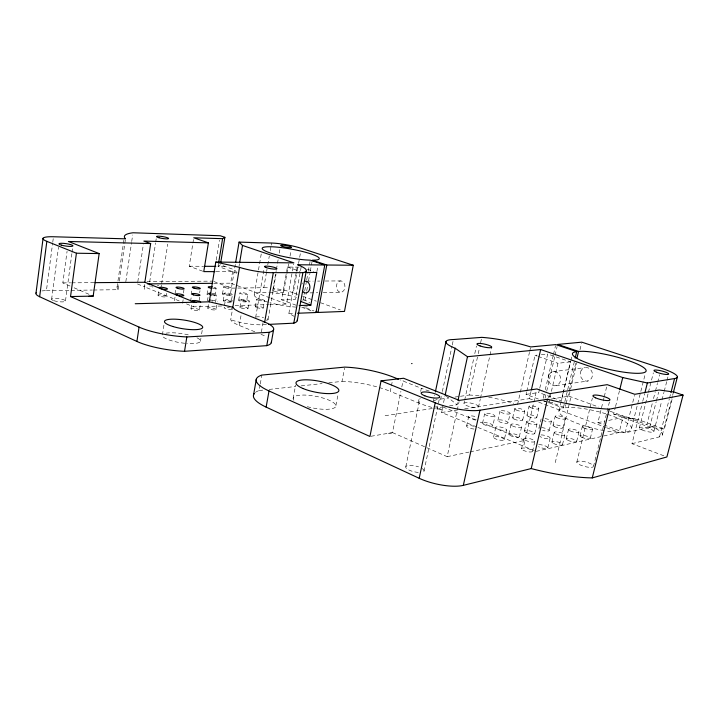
<?xml version="1.0" encoding="UTF-8"?>
<svg xmlns="http://www.w3.org/2000/svg" width="719" height="719" viewBox="0 0 719 719"><rect width="100%" height="100%" fill="white"/><g stroke="black" fill="none" stroke-linecap="round" stroke-linejoin="round"><path stroke-width="0.54" stroke-dasharray="3.6 2.7" d="M41.882 290.925A23.188 4.943 7.6 0 1 46.411 290.665L52.613 243.364M52.757 242.258L53.332 237.863M51.597 299.365L58.491 247.264M70.031 286.027L62.841 282.891L67.074 251.291M65.483 300.919L71.891 253.456M72.044 252.36L72.637 247.938M117.08 287.142L123.902 240.038M93.47 290.027L118.123 289.694L119.246 281.956M119.399 280.841L125.501 238.834M125.825 281.74L131.559 242.573M131.712 241.476L132.673 234.951M137.805 281.776L143.369 244.379M179.256 300.964L144.195 286.71L144.528 284.49M144.366 289.335L145.193 283.807M149.705 281.866L155.556 243.112M155.726 242.006L156.221 238.681M158.036 295.185L158.872 289.757M161.11 287.232L161.451 285.021M161.613 283.915L167.725 244.109M166.26 296.588A4.179 0.854 8.8 0 0 160.463 294.853A4.179 0.854 8.8 0 0 159.717 296.228A4.179 0.854 8.8 0 0 166.26 296.588L166.763 293.343M162.413 334.928L164.229 323.244M175.023 293.801L175.688 289.523M174.438 300.731L175.301 295.239M183.444 293.046L183.947 289.847M182.59 303.256L183.291 298.861M202.722 271.225L189.25 266.201L193.753 237.773M191.182 294.556L192.027 289.29M190.562 301.423L191.425 296.012M190.975 308.676L191.757 303.804M221.65 305.997L193.69 306.833L194.139 304.056M199.657 292.768L199.999 290.665M199.109 300.668L199.801 296.336M199.415 310.114A4.287 0.908 9.1 0 0 193.366 308.289A4.287 0.908 9.1 0 0 192.809 309.79A4.287 0.908 9.1 0 0 199.415 310.114L200.511 303.301M207.063 294.26L208.07 288.022M200.421 341.318L200.943 338.146M201.626 333.922L202.318 329.688M207.414 301.009L208.285 295.671M207.791 308.145L208.681 302.663M216.248 260.098L219.502 240.173M218.423 264.161L218.064 266.381L236.758 273.193M214.9 295.608L216.095 288.346A3.981 0.764 9.4 0 0 213.426 287.133M215.475 302.384L216.707 294.925M216.086 309.565A4.215 0.881 9.3 0 0 210.083 307.768A4.215 0.881 9.3 0 0 209.642 309.251A4.215 0.881 9.3 0 0 216.086 309.565L216.814 305.18M222.495 293.972L223.681 286.8M223.276 300.614L224.499 293.244M224.472 305.476L225.371 300.066M269.967 297.873L230.673 283.16L232.588 271.665L234.43 269.832L237.809 273.571M230.215 295.302A3.919 0.764 9.6 0 0 224.589 293.658A3.919 0.764 9.6 0 0 224.256 294.952A3.919 0.764 9.6 0 0 230.215 295.302L235.499 263.433M231.212 301.971A4.026 0.809 9.5 0 0 225.424 300.272A4.026 0.809 9.5 0 0 225.092 301.638A4.026 0.809 9.5 0 0 231.212 301.971L232.453 294.619A4.035 0.791 9.6 0 0 226.647 292.93A4.035 0.791 9.6 0 0 226.323 294.26A4.035 0.791 9.6 0 0 232.453 294.619M239.076 265.994L239.445 263.837M254.814 331.783L239.328 325.482A33.236 7.208 9.9 0 1 230.727 319.694L232.821 307.229M238.699 300.227L239.921 292.966M239.957 307.139L241.216 299.679M239.328 325.482L241.476 312.828M246.518 301.576A3.963 0.791 9.7 0 0 240.766 299.895A3.963 0.791 9.7 0 0 240.532 301.243A3.963 0.791 9.7 0 0 246.518 301.576L247.749 294.314A3.972 0.764 9.7 0 0 241.997 292.651A3.972 0.764 9.7 0 0 241.764 293.963A3.972 0.764 9.7 0 0 247.749 294.314M247.992 308.523L249.268 301.063M254.22 294.799L261.258 253.87M255.353 306.662L256.62 299.302M255.649 317.421L264.071 268.744M213.849 281.515L231.365 288.148L263.801 287.708L266.452 272.456M266.641 271.36L267.019 269.185M267.774 264.826L269.283 256.117M270.236 250.67L270.991 246.311M271.18 245.224L271.557 243.04M263.271 308.02L264.547 300.668M261.383 332.169L263.253 321.447M272.762 290.233L276.213 270.56M276.402 269.472L278.325 258.543M279.278 253.079L280.051 248.702M268.052 319.542L276.006 274.245M255.425 392.403A45.782 12.807 10.3 0 1 259.137 390.534L260.107 385.016M260.305 383.91L261.86 375.075M296.111 305.216L281.605 299.814L287.42 267.055L300.093 267.126M283.628 292.139L288.67 263.747M290.027 256.108L290.997 250.652M269.742 304.568L286.522 304.074L293.685 263.945M294.233 316.45A40.453 8.421 9.8 0 0 288.849 313.592L296.246 272.366M296.444 271.279L297.414 265.859M297.468 294.341L293.28 292.813L296.992 272.186M297.19 271.108L298.358 264.592M298.556 263.505L300.506 252.648M301.144 267.135L295.32 299.464L281.605 299.814M302.942 300.659L304.532 291.905M304.73 290.809L306.519 280.967M306.716 279.871L308.109 272.213M308.307 271.117L310.293 260.179M304.955 300.605L306.537 291.869M306.743 290.773L307.732 285.317M308.532 280.949L310.123 272.213M310.32 271.117L312.307 260.206M293.154 398.542L295.617 385.105M316.881 271.602L317.888 266.111M335.89 405.588L338.227 393.464M328.745 382.85L342.001 381.385L344.536 368.209M431.885 407.412A38.745 9.724 12.3 0 1 418.278 402.856L390.282 391.361L391.172 386.966M391.397 385.869L392.286 381.474M371.004 436.271L392.475 432.586L400.914 391.307M401.804 386.957L403.143 380.441M418.278 402.856L419.366 397.661M420.669 391.424L421.316 388.305L400.474 379.992M405.813 466.649L420.085 398.254M433.26 401.822L434.653 395.234M423.994 471.152L439.255 399.351M433.89 400.995A28.185 7.163 12.6 0 1 440.738 399.09L442.122 392.592M442.356 391.513L452.035 346.028M452.269 344.94L453.419 339.53M436.909 408.698A38.745 9.724 12.3 0 0 442.023 409.821L444.926 396.223M476.931 427.023L441.628 412.508L442.823 406.918L476.122 420.453M449.402 405.92L457.077 404.752L457.787 401.472M426.879 447.739L447.164 456.673L457.014 411.214M457.248 410.136L459.117 401.472M463.962 403.359L464.429 401.202M464.663 400.115L473.848 357.936M474.792 353.613L476.436 346.046M460.448 396.277L469.201 395.028L478 354.773M478.234 353.676L479.42 348.239M480.607 342.801L481.802 337.364M466.613 425.999L468.716 416.409A5.401 1.402 12.8 0 1 477.012 417.137M478.584 406.81A7.523 1.878 12.7 0 0 468.186 402.703A7.523 1.878 12.7 0 0 467.035 405.777A7.523 1.878 12.7 0 0 478.584 406.81L480.265 399.225M480.499 398.146L491.499 348.311M482.548 423.149L484.633 413.74M492.857 425.603A5.303 1.384 13.1 0 0 485.469 422.619A5.303 1.384 13.1 0 0 484.768 424.92A5.303 1.384 13.1 0 0 492.857 425.603L494.969 416.184A5.312 1.348 13 0 0 487.563 413.245A5.312 1.348 13 0 0 486.88 415.474A5.312 1.348 13 0 0 494.969 416.184M493.567 437.116L495.759 427.374M497.89 420.408L499.975 411.16M504.298 439.686A5.518 1.492 13.3 0 0 496.568 436.523A5.518 1.492 13.3 0 0 495.93 439.03A5.518 1.492 13.3 0 0 504.298 439.686L506.518 429.935A5.527 1.447 13.3 0 0 498.752 426.807A5.527 1.447 13.3 0 0 498.141 429.243A5.527 1.447 13.3 0 0 506.518 429.935M508.036 422.808A5.213 1.33 13.2 0 0 500.712 419.896A5.213 1.33 13.2 0 0 500.145 422.134A5.213 1.33 13.2 0 0 508.036 422.808L510.139 413.56A5.222 1.294 13.1 0 0 502.788 410.684A5.222 1.294 13.1 0 0 502.239 412.859A5.222 1.294 13.1 0 0 510.139 413.56M508.8 434.105L510.975 424.534M512.683 417.766L514.759 408.68M517.536 404.554L529.454 352.373M529.705 351.285L530.451 348.023M538.405 399.045L526.056 394.416L526.551 392.25M526.802 391.163L535.026 355.357L537.138 355.132M522.677 420.121L524.771 411.034M519.352 436.622L521.554 427.041M464.654 408.868L529.355 398.632L531.116 390.992M526.964 415.214L529.022 406.289M524.412 431.014L526.587 421.622M521.563 448.674L523.854 438.77M534.253 450.57L523.657 446.22L533.633 403.17M533.884 402.074L536.419 391.145M526.056 394.416L538.747 392.484L539.484 389.285M539.735 388.215L547.671 354.036L570.446 361.837L563.256 392.143M536.796 417.523L538.873 408.59M534.792 433.476L536.985 424.075M543.249 398.29L544.256 393.994M545.254 389.698L553.271 355.339M553.522 354.26L555.526 345.668M532.545 451.316L534.864 441.394M545.056 398.2L545.955 394.327M546.719 391.073L554.834 356.363M555.095 355.276L557.117 346.594M538.989 428.129L541.146 418.907M548.687 398.02L549.451 394.749M570.446 361.837L557.98 363.302L548.696 402.91L552.866 402.209M549.199 430.546L551.374 421.316M547.833 447.865L550.134 438.132M553.037 425.351L555.185 416.283M563.004 393.23L561.206 400.807L538.747 392.484M558.897 411.088L570.679 361.387M570.94 360.309L571.704 357.064M551.922 442.023L554.187 432.478M604.122 430.627A37.415 8.691 14.1 0 1 569.124 419.905A37.415 8.691 14.1 0 1 560.299 409.138L563.292 408.131L564.586 402.694M564.846 401.615L567.435 390.741M567.686 389.653L574.67 360.309M548.705 401.66L565.134 407.808L565.916 404.554M566.168 403.476L575.73 363.347M551.239 399.045L568.927 396.16L576.908 362.691M579.999 349.731L581.545 343.251M563.085 427.715L565.251 418.647M555.257 462.632L571.326 395.36M562.528 444.549L564.819 434.995M566.248 438.878L568.495 429.504M576.683 441.349L578.957 431.966M580.053 435.849L582.282 426.646M576.8 462.191L592.402 398.02M590.317 438.275L592.573 429.063M655.512 425.918L625.09 432.892L597.875 422.655L602.935 402.029M603.205 400.95L604.005 397.688M604.266 396.609L606.665 386.831M609.433 401.939L593.57 466.227A8.646 2.337 14.7 0 0 581.563 461.185A8.646 2.337 14.7 0 0 579.856 464.798A8.646 2.337 14.7 0 0 593.31 466.784M672.058 399.44L664.356 429.135L649.652 427.257L613.675 414.072L615.275 407.628M615.545 406.559L619.544 390.444M536.176 451.361L619.158 432.47L622.915 417.46L638.095 419.572L664.356 429.135M625.09 432.892L634.526 395.369M631.57 428.048L645.32 373.61M663.817 455.783L631.992 443.668L642.462 402.352M642.732 401.283L644.646 393.742M639.353 428.003L648.161 393.356M648.43 392.268L653.382 372.784M631.992 443.668L659.503 436.864A28.958 6.624 14.5 0 0 649.994 425.846L646.857 424.65L652.412 402.937M653.517 398.596L655.189 392.08M655.467 390.992L657.409 383.389M657.687 382.31L659.629 374.707M649.652 427.257L656.195 401.705M656.465 400.645L658.649 392.125M653.913 431.373L661.723 401.013M662.001 399.926L663.952 392.331M664.23 391.253L666.747 381.492M667.025 380.405L668.14 376.073M659.503 436.864L669.272 399.072M669.551 397.993L670.674 393.67M662.361 434.959L672.346 396.403M672.625 395.333L673.182 393.194M447.164 456.673L469.094 452.071M470.19 451.838L525.023 440.343L477.155 420.876M597.875 422.655L604.4 421.307M608.759 420.399L622.915 417.46M441.628 412.508L456.978 410.082M385.105 415.699L432.838 408.437M433.943 408.266L441.709 407.089M556.048 385.663L587.962 380.989M440.738 399.09L448.404 397.993M454.974 397.059L459.351 396.43M552.749 371.723L584.754 367.643M259.137 390.534L263.558 390.049M269.086 389.437L295.599 386.507M301.117 385.896L322.112 383.587M541.353 354.692L547.671 354.036M307.319 306.806L303.76 307.148L313.942 310.941M565.134 407.808L569.709 407.457A37.415 8.691 14.1 0 1 606.737 414.081M388.305 433.305L393.401 433M266.416 324.503L264.233 324.611A23.502 5.024 9.7 0 1 230.727 319.694M288.849 313.592L294.278 313.376M235.068 305.602L268.627 304.604M310.042 292.885L317.717 292.732M323.199 292.633L340.743 292.282A5.689 4.269 89.2 0 0 344.365 283.726A5.689 4.269 89.2 0 0 336.968 283.771A5.689 4.269 89.2 0 0 340.743 292.282M46.411 290.665L69.941 290.35M71.064 290.332L92.347 290.045M306.6 281.174L313.178 281.12M317.573 281.084L319.766 281.066M325.249 281.021L340.608 280.904M213.831 283.304L230.673 283.16M147.009 281.596L212.815 281.129M62.841 282.891L70.597 282.837M71.702 282.828L93.874 282.657M215.961 271.638L232.588 271.665M189.25 266.201L203.657 266.291M225.02 266.425L218.064 266.381L220.374 264.745L234.43 269.832M613.675 414.072L638.095 419.572M429.198 391.082L421.316 388.305M307.417 269.274L313.682 271.405M293.28 292.813L291.24 292.121A21.453 4.026 10.1 0 0 273.229 288.31M287.42 267.055L299.994 271.378M535.026 355.357L537.12 356.076M538.163 356.435L557.98 363.302M302.699 296.237L316.297 301.18M320.485 302.699L340.321 309.907M568.927 396.16L598.585 406.999M610.125 411.223L646.857 424.65M301.746 307.22L311.929 311.012M271 298.259L286.522 304.074M543.78 400.825L563.292 408.131M543.546 400.977L545.604 401.75M529.355 398.632L532.482 399.809M538.747 402.173L605.578 427.356M606.629 427.751L619.158 432.47M186.473 303.894L193.69 306.833M137.473 283.978L144.195 286.71M477.973 427.446L523.657 446.22M74.138 287.816L92.625 295.877M392.475 432.586L425.864 447.29M446.005 395.863L457.077 404.752M118.123 289.694A65.114 13.221 9 0 1 118.869 284.284M261.006 334.308A38.215 8.817 9.5 0 1 265.76 336.519M263.801 287.708A21.453 4.026 10.1 0 1 268.187 287.834M296.021 307.094A28.742 5.545 10.1 0 1 269.922 302.699M268.025 302.169A28.742 5.545 10.1 0 1 254.22 294.871A28.742 5.545 10.1 0 1 268.807 292.543M269.715 292.606A28.742 5.545 10.1 0 1 296.507 297.333M303.301 299.571A28.742 5.545 10.1 0 1 309.718 302.933M267.279 318.733A6.291 1.33 9.9 0 1 266.165 320.18M255.901 317.115A6.291 1.33 9.9 0 1 263.585 317.474M212.24 294.377A3.981 0.791 9.4 0 1 214.828 295.707A3.981 0.791 9.4 0 1 210.721 295.689M207.449 294.727A3.981 0.791 9.4 0 1 207.719 293.972M211.71 300.901A4.089 0.836 9.4 0 1 212.743 301.108M232.084 309.233A4.143 0.863 9.5 0 1 226.431 308.846A4.143 0.863 9.5 0 1 224.768 307.319M227.339 307.355A4.143 0.863 9.5 0 1 229.451 307.714M231.221 308.244A4.143 0.863 9.5 0 1 231.824 308.523M196.943 337.768A19.296 4.602 8.8 0 1 186.697 343.439M184.729 343.269A19.296 4.602 8.8 0 1 162.53 336.168M165.972 333.212A19.296 4.602 8.8 0 1 189.753 335.234M152.94 287.016A6.067 1.195 8.8 0 1 151.565 286.656M150.442 286.261A6.067 1.195 8.8 0 1 149.642 285.874M157.344 285.425A6.067 1.195 8.8 0 1 158.71 285.776M232.21 301.845A4.152 0.836 9.6 0 1 226.422 300.857A4.152 0.836 9.6 0 1 226.701 299.706A4.152 0.836 9.6 0 1 232.489 300.695M301.827 284.176A5.896 4.305 89 0 1 302.492 282.953M211.359 300.111A4.215 0.854 9.4 0 1 217.354 301.899M216.095 288.346A3.981 0.764 9.4 0 1 212.941 288.553M211.88 293.307A4.098 0.809 9.4 0 1 216.707 294.817A4.098 0.809 9.4 0 1 212.411 295.006M422.233 468.563A9.392 2.957 12.5 0 1 422.125 472.221M418.287 472.401A9.392 2.957 12.5 0 1 405.705 467.053A9.392 2.957 12.5 0 1 418.521 466.865M541.03 434.923A5.563 1.438 13.8 0 1 548.992 436.918A5.563 1.438 13.8 0 1 547.662 438.77A5.563 1.438 13.8 0 1 539.942 436.451M538.756 444.621A5.554 1.483 13.9 0 1 546.395 446.454A5.554 1.483 13.9 0 1 546.107 448.539A5.554 1.483 13.9 0 1 538.468 446.706M476.167 419.438A5.401 1.402 12.8 0 1 468.716 416.418M607.717 414.396A37.415 8.691 14.1 0 1 631.597 428.632A37.415 8.691 14.1 0 1 606.207 430.969M541.695 427.598A5.249 1.321 13.7 0 1 549.172 430.375A5.249 1.321 13.7 0 1 542.602 430.304M539.115 428.515A5.249 1.321 13.7 0 1 539.214 427.832M293.927 400.258A21.723 6.004 10.6 0 1 313.933 395.98A21.723 6.004 10.6 0 1 335.431 407.062A21.723 6.004 10.6 0 1 305.162 406.055M545.092 418.566A5.258 1.285 13.6 0 1 551.311 421.478A5.258 1.285 13.6 0 1 543.555 420.624M342.001 381.385A42.879 11.234 11.2 0 1 378.221 387.226M379.228 387.523A42.879 11.234 11.2 0 1 390.282 391.361M442.023 409.821A28.185 7.163 12.6 0 1 435.552 406.1M469.201 395.028A49.494 12.313 13 0 1 480.526 395.98M488.704 397.212A49.494 12.313 13 0 1 513.636 403.269M474.046 429.063A5.393 1.447 12.9 0 1 466.595 426.196A5.393 1.447 12.9 0 1 473.695 426.259M53.988 300.731A7.019 1.519 7.5 0 0 65.375 301.297A7.019 1.519 7.5 0 0 56.262 298.421A7.019 1.519 7.5 0 0 53.988 300.731M241.036 307.93A4.08 0.836 9.7 0 0 247.821 308.712A4.08 0.836 9.7 0 0 243.067 306.86A4.08 0.836 9.7 0 0 241.036 307.93M256.449 307.435A4.017 0.818 9.9 0 0 263.109 308.208A4.017 0.818 9.9 0 0 258.364 306.384A4.017 0.818 9.9 0 0 256.449 307.435M274.316 291.258A5.518 1.025 10.1 0 0 283.43 292.372A5.518 1.025 10.1 0 0 276.842 289.946A5.518 1.025 10.1 0 0 274.316 291.258M225.451 287.762A3.928 0.746 9.6 0 0 231.41 288.13A3.928 0.746 9.6 0 0 225.775 286.513A3.928 0.746 9.6 0 0 225.451 287.762M257.726 300.066A4.026 0.791 9.9 0 0 264.394 300.857A4.026 0.791 9.9 0 0 259.631 299.059A4.026 0.791 9.9 0 0 257.726 300.066M242.303 300.452A4.08 0.809 9.7 0 0 249.098 301.252A4.08 0.809 9.7 0 0 244.334 299.428A4.08 0.809 9.7 0 0 242.303 300.452M525.778 432.353A5.33 1.375 13.6 0 0 534.559 433.791A5.33 1.375 13.6 0 0 528.465 430.618A5.33 1.375 13.6 0 0 525.778 432.353M641.842 429.845A7.523 1.708 14.6 0 0 653.796 431.804A7.523 1.708 14.6 0 0 644.269 427.446A7.523 1.708 14.6 0 0 641.842 429.845M516.044 409.902A5.141 1.249 13.2 0 0 524.528 411.304A5.141 1.249 13.2 0 0 518.705 408.383A5.141 1.249 13.2 0 0 516.044 409.902M513.968 419.006A5.132 1.285 13.3 0 0 522.434 420.408A5.132 1.285 13.3 0 0 516.637 417.424A5.132 1.285 13.3 0 0 513.968 419.006M525.31 440.217A5.662 1.501 13.7 0 0 534.621 441.736A5.662 1.501 13.7 0 0 528.159 438.311A5.662 1.501 13.7 0 0 525.31 440.217M523.001 450.157A5.644 1.546 13.8 0 0 532.303 451.667A5.644 1.546 13.8 0 0 525.868 448.18A5.644 1.546 13.8 0 0 523.001 450.157M555.679 433.845A5.473 1.384 13.9 0 0 564.622 435.31A5.473 1.384 13.9 0 0 558.205 432.065A5.473 1.384 13.9 0 0 555.679 433.845M553.405 443.416A5.455 1.42 14.1 0 0 562.33 444.881A5.455 1.42 14.1 0 0 555.94 441.574A5.455 1.42 14.1 0 0 553.405 443.416M527.962 422.934A5.339 1.339 13.5 0 0 536.751 424.381A5.339 1.339 13.5 0 0 530.631 421.262A5.339 1.339 13.5 0 0 527.962 422.934M583.828 427.94A5.294 1.276 14.1 0 0 592.411 429.36A5.294 1.276 14.1 0 0 586.057 426.268A5.294 1.276 14.1 0 0 583.828 427.94M581.581 437.179A5.285 1.312 14.2 0 0 590.155 438.59A5.285 1.312 14.2 0 0 583.819 435.444A5.285 1.312 14.2 0 0 581.581 437.179M530.334 407.475A5.06 1.204 13.3 0 0 538.657 408.859A5.06 1.204 13.3 0 0 532.851 406.001A5.06 1.204 13.3 0 0 530.334 407.475M528.258 416.427A5.051 1.24 13.4 0 0 536.572 417.802A5.051 1.24 13.4 0 0 530.793 414.89A5.051 1.24 13.4 0 0 528.258 416.427M512.323 425.882A5.437 1.393 13.4 0 0 521.302 427.356A5.437 1.393 13.4 0 0 515.172 424.156A5.437 1.393 13.4 0 0 512.323 425.882M510.131 435.48A5.428 1.438 13.5 0 0 519.091 436.945A5.428 1.438 13.5 0 0 512.989 433.692A5.428 1.438 13.5 0 0 510.131 435.48M567.758 440.244A5.375 1.366 14.2 0 0 576.503 441.673A5.375 1.366 14.2 0 0 570.14 438.446A5.375 1.366 14.2 0 0 567.758 440.244M570.014 430.834A5.384 1.33 14 0 0 578.777 432.281A5.384 1.33 14 0 0 572.387 429.108A5.384 1.33 14 0 0 570.014 430.834M554.448 426.619A5.168 1.276 13.8 0 0 562.896 428.012A5.168 1.276 13.8 0 0 556.839 424.983A5.168 1.276 13.8 0 0 554.448 426.619M556.605 417.523A5.177 1.24 13.7 0 0 565.062 418.925A5.177 1.24 13.7 0 0 558.987 415.959A5.177 1.24 13.7 0 0 556.605 417.523M549.001 374.815A7.163 6.228 79.3 0 0 554.421 385.806A7.163 6.228 79.3 0 0 559.84 375.444A7.163 6.228 79.3 0 0 549.001 374.815M581.078 370.618A6.866 6.094 78.4 0 0 586.371 381.142A6.866 6.094 78.4 0 0 591.692 371.184A6.866 6.094 78.4 0 0 581.078 370.618"/><path stroke-width="1.08" d="M36.004 293.118L43.077 238.304M271.369 341.822A38.215 8.817 9.5 0 1 266.785 345.65L184.54 351.294A40.776 9.832 8.6 0 1 136.916 341.453L39.653 296.722L46.843 241.341A23.439 3.937 8.3 0 1 53.476 236.758L125.501 238.834A65.753 10.506 9.4 0 1 132.988 232.776L220.23 235.751L224.885 237.315L220.733 262.543M266.785 345.65L269.131 332.322L186.832 336.941A40.893 9.356 8.7 0 1 139.073 327.109L70.534 296.543L76.421 253.214L46.843 241.341M70.534 296.543L93.182 296.12L99.159 253.582L68.395 241.485L150.666 243.57L144.861 282.27L194.436 302.205M136.916 341.453L139.073 327.109M184.54 351.294L186.832 336.941M224.885 237.315L222.602 238.681L193.753 237.773L208.402 242.86L203.765 271.611L214.846 271.638M135.235 303.733L209.283 301.827L215.781 262.067L293.873 262.866L242.528 245.44L239.068 242.105L235.679 262.363M218.603 263.055L222.602 238.681M239.625 262.75L242.528 245.44M269.131 332.322A38.314 8.394 9.6 0 0 263.253 321.447L238.717 311.642L234.682 309.332L232.821 307.229L239.526 267.36L215.781 262.067M264.619 322.4L273.319 272.636L302.915 272.654L293.792 323.173L268.609 324.395M253.582 394.776L256.332 379.084M271.288 342.747L273.615 329.59M269.005 390.965L369.926 436.46L381.061 380.845L403.584 378.266L459.36 400.393L536.922 388.952L549.702 393.661L607.196 384.665L634.796 394.3L659.197 390.004L673.982 392.017L683.05 395.099L666.89 456.96L592.258 477.91A87.691 23.394 13.9 0 1 531.224 468.572L463.324 485.352A31.609 9.931 12.9 0 1 419.204 478.297L266.129 407.107L269.005 390.965A45.926 12.214 10.4 0 1 261.86 375.075L344.743 367.112A43.005 10.704 11.2 0 1 393.176 377.08L398.389 379.165M297.244 320.719L306.285 270.829M299.248 305.539L310.824 305.171L316.818 272.474L305.242 272.465M315.983 311.695L318.014 312.45L344.482 311.417L353.272 265.239L326.794 265.014L312.307 260.206L315.857 260.071A29.003 4.404 10.3 0 0 295.033 249.826A29.003 4.404 10.3 0 0 262.75 249.403A29.003 4.404 10.3 0 0 305.494 259.927L310.293 260.179L324.781 264.996L316.001 312.531L297.54 313.25M318.014 312.45L326.794 265.014M435.355 391.936L446.032 341.435M419.204 478.297L435.211 402.793L381.061 380.845M445.151 395.18L455.181 348.239A28.526 5.725 12.2 0 1 453.419 339.53L481.802 337.364A50.087 9.832 12.5 0 1 530.694 346.935L555.778 344.599L576.737 351.609L575.182 358.134M458.03 400.384L467.476 356.705L455.181 348.239M463.324 485.352L479.941 410.234L547.465 399.252A88.832 18.721 13.2 0 0 609.245 409.183L683.05 395.099M531.368 389.905L540.67 349.551L622.744 377.556L647.37 382.984L674.584 378.553L670.953 392.592M531.224 468.572L547.465 399.252M577.015 357.927L578.57 351.42L583.127 351.312A37.855 6.938 13.3 0 1 642.714 366.933A37.855 6.938 13.3 0 1 612.48 370.132A37.855 6.938 13.3 0 1 573.78 352.301L576.737 351.609M592.258 477.91L609.245 409.183M619.805 389.374L622.744 377.556M644.916 392.673L647.37 382.984M673.46 392.125L677.343 377.124M467.476 356.705L540.67 349.551M88.976 296.201L93.182 296.12M411.574 363.589L412.05 363.571M147.584 283.888L212.707 283.313M94.98 282.648L144.861 282.27M204.762 266.3L215.844 266.363M324.781 264.996L297.612 264.772A40.848 6.696 10.1 0 1 302.915 272.654M76.421 253.214L99.159 253.582M239.068 242.105L271.557 243.04A21.642 3.2 10.3 0 1 301.288 248.307L353.272 265.239M208.402 242.86L143.854 241.081L150.666 243.57M209.283 301.827L232.821 307.229M578.57 351.42L557.629 344.428L581.797 342.172L661.291 368.191A29.299 5.285 13.7 0 1 674.584 378.553M300.488 301.369L310.824 305.171M297.28 319.955A40.453 8.421 9.8 0 1 293.792 323.173M39.653 296.722A23.188 4.943 7.6 0 1 36.453 292.525M273.319 272.636A23.745 3.999 9.9 0 1 239.526 267.36M304.389 281.399A5.896 4.305 89 0 1 309.458 284.535A5.896 4.305 89 0 1 308.127 291.887A5.896 4.305 89 0 1 302.6 291.267M209.463 300.973A4.215 0.854 9.4 0 1 210.46 300.102M196.116 302.447A4.287 0.881 9.2 0 1 192.225 300.884A4.287 0.881 9.2 0 1 196.772 300.767A4.287 0.881 9.2 0 1 200.673 302.331M211.907 288.4A3.981 0.764 9.4 0 1 208.24 286.989A3.981 0.764 9.4 0 1 212.42 286.935M211.368 294.799A4.098 0.809 9.4 0 1 208.627 293.64A4.098 0.809 9.4 0 1 210.883 293.217M479.941 410.234A32.085 7.981 12.4 0 1 435.211 402.793M266.129 407.107A45.782 12.807 10.3 0 1 254.265 393.536M61.376 245.134A7.091 1.213 8.2 0 0 72.844 246.042A7.091 1.213 8.2 0 0 63.596 243.364A7.091 1.213 8.2 0 0 61.376 245.134M177.233 295.194A4.233 0.854 9 0 0 183.812 295.572A4.233 0.854 9 0 0 177.881 293.801A4.233 0.854 9 0 0 177.233 295.194M160.885 288.616A4.188 0.827 8.9 0 0 167.428 289.002A4.188 0.827 8.9 0 0 161.631 287.285A4.188 0.827 8.9 0 0 160.885 288.616M266.246 267.612A6.354 1.061 10.1 0 0 276.743 268.96A6.354 1.061 10.1 0 0 269.14 266.318A6.354 1.061 10.1 0 0 266.246 267.612M172.83 326.489A19.35 4.386 8.9 0 0 202.659 327.576A19.35 4.386 8.9 0 0 175.256 319.191A19.35 4.386 8.9 0 0 172.83 326.489M282.216 246.302A5.563 0.818 10.3 0 0 291.384 247.561A5.563 0.818 10.3 0 0 284.697 245.359A5.563 0.818 10.3 0 0 282.216 246.302M194.094 288.175A4.053 0.782 9.3 0 0 200.331 288.562A4.053 0.782 9.3 0 0 194.615 286.881A4.053 0.782 9.3 0 0 194.094 288.175M177.728 288.391A4.116 0.809 9.1 0 0 184.118 288.777A4.116 0.809 9.1 0 0 178.357 287.079A4.116 0.809 9.1 0 0 177.728 288.391M159.016 237.746A6.12 0.953 9.2 0 0 168.579 238.582A6.12 0.953 9.2 0 0 160.094 236.254A6.12 0.953 9.2 0 0 159.016 237.746M193.555 294.889A4.17 0.836 9.2 0 0 199.981 295.248A4.17 0.836 9.2 0 0 194.094 293.514A4.17 0.836 9.2 0 0 193.555 294.889M424.821 395.818A9.527 2.373 12.1 0 0 439.713 397.176A9.527 2.373 12.1 0 0 426.834 392.053A9.527 2.373 12.1 0 0 424.821 395.818M656.528 372.199A7.612 1.366 13.8 0 0 668.598 374.24A7.612 1.366 13.8 0 0 658.829 370.357A7.612 1.366 13.8 0 0 656.528 372.199M595.575 397.832A8.763 1.869 13.8 0 0 609.739 400.204A8.763 1.869 13.8 0 0 599.053 395.405A8.763 1.869 13.8 0 0 595.575 397.832M480.103 345.947A7.612 1.501 12.3 0 0 491.742 347.232A7.612 1.501 12.3 0 0 481.119 343.52A7.612 1.501 12.3 0 0 480.103 345.947M302.996 388.503A21.786 5.725 10.6 0 0 338.388 391.585A21.786 5.725 10.6 0 0 310.932 380.036A21.786 5.725 10.6 0 0 302.996 388.503"/></g></svg>
